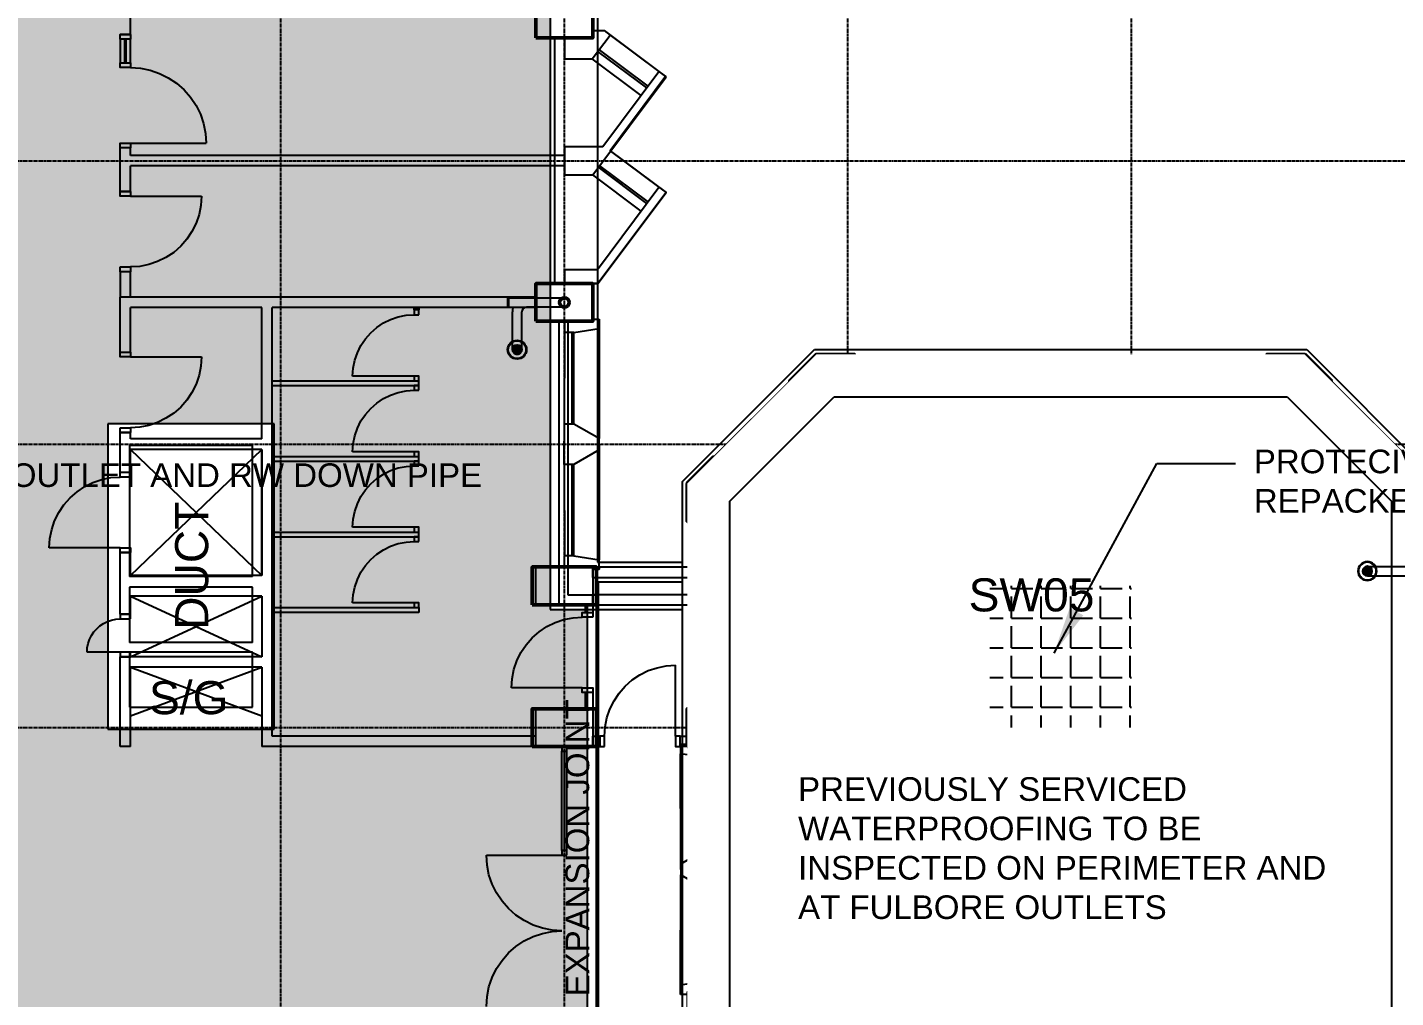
# Model space of a CAD drawing. Header units: millimetres. Extents: x -49883 to 118742, y -18440 to 67826.
# Drawn here: x -41214 to -26738, y 38418 to 48687 of the extents above; entities that cross this region are included whole.
import ezdxf

# ---------------------------------------------------------------- set-up
doc = ezdxf.new("R2010")
doc.units = ezdxf.units.MM
doc.set_wipeout_variables(frame=1)
doc.linetypes.add('PCENTRE', pattern=[50.8, 31.75, -6.35, 6.35, -6.35])
doc.linetypes.add('PCENTRE2', pattern=[28.575, 19.05, -3.175, 3.175, -3.175])
for name, color, linetype in [('Boundaries_and_building_grids', 140, 'PCENTRE2'), ('Fifth Floor - General', 1, 'Continuous'), ('Fifth Floor - Hatch', 1, 'Continuous'), ('Fifth Floor - Roofs', 2, 'Continuous'), ('Fifth Floor - Text and Leaders', 1, 'Continuous'), ('Fourth Floor - Curtain Walls', 1, 'Continuous'), ('Fourth Floor - Doors Windows and Openings', 1, 'Continuous'), ('Fourth Floor - Hatch', 1, 'Continuous'), ('Fourth Floor - Roofs', 2, 'Continuous'), ('Fourth Floor - Stairs', 8, 'Continuous'), ('Fourth Floor - Structural Members', 5, 'Continuous'), ('Fourth Floor - Text and Leaders', 1, 'Continuous'), ('Fourth Floor - Walls', 3, 'Continuous'), ('Third Floor - Curtain Walls', 1, 'Continuous'), ('Third Floor - Doors Windows and Openings', 1, 'Continuous'), ('Third Floor - Stairs', 8, 'Continuous'), ('Third Floor - Structural Members', 5, 'Continuous'), ('Third Floor - Walls', 3, 'Continuous')]:
    doc.layers.add(name, color=color, linetype=linetype)
doc.styles.add('Arial1', font='arial.ttf')
doc.dimstyles.new('ISO-25', dxfattribs={"dimtxt": 2.5, "dimasz": 2.5, "dimexe": 1.25, "dimexo": 0.625, "dimtad": 1, "dimtxsty": 'Standard', "dimcen": 2.5, "dimadec": 0, "dimazin": 0, "dimtfac": 1, "dimtmove": 0, "dimatfit": 3, "dimfxl": 1, "dimarcsym": 0})
pattern_1 = [(0, (0, 0), (0, 314.325), [228.6, -85.725]), (90, (0, 0), (-314.325, 2e-14), [228.6, -85.725])]

# ---------------------------------------------------------------- blocks, each defined once
blk = doc.blocks.new('OffSetFullbore')
at = {"layer": 'Fourth Floor - Roofs', "linetype": 'Continuous'}
h = blk.add_hatch(dxfattribs=at)
h.set_pattern_fill('lines', color=256, scale=6.25, style=0)
h.set_pattern_definition([(0, (-14818.7696, 134.024), (0, 6.25), [])])
h.paths.add_polyline_path([(-550, -500, -1), (-450, -500, -1)])
at = {"layer": 'Fourth Floor - Roofs', "linetype": 'Continuous', "lineweight": -3}
for p, q in [((-600, 50), (0, 50)), ((-600, 50), (-600, -50)), ((-590, 50), (-590, -50)), ((-600, -50), (-541, -50)), ((-550, -500), (-550, -100)), ((-450, -500), (-450, -100)), ((0, -50), (-400, -50))]:
    blk.add_line(p, q, dxfattribs=at)
at = {"layer": 'Fourth Floor - Roofs', "linetype": 'Continuous'}
for radius in [100, 93.8, 50, 50]:
    blk.add_circle((-500, -500), radius, dxfattribs=at)
at = {"layer": 'Fourth Floor - Roofs', "linetype": 'Continuous', "lineweight": -3}
for centre, radius, start, end in [((0, 0), 50, 270, 90), ((-400, -100), 150, 160.5288, 180), ((-400, -100), 50, 90, 180)]:
    blk.add_arc(centre, radius, start, end, dxfattribs=at)
blk = doc.blocks.new('100FullboreOnly')
at = {"layer": 'Fifth Floor - Roofs', "linetype": 'Continuous'}
h = blk.add_hatch(dxfattribs=at)
h.set_pattern_fill('lines', color=256, scale=6.25, style=0)
h.set_pattern_definition([(0, (-14929.808, 245.063), (0, 6.25), [])])
h.paths.add_polyline_path([(-550, -500, -1), (-450, -500, -1)])
at = {"layer": 'Fifth Floor - Roofs', "linetype": 'Continuous', "lineweight": -3}
for p, q in [((-535, -465), (-35, 35)), ((-465, -535), (35, -35))]:
    blk.add_line(p, q, dxfattribs=at)
blk.add_circle((0, 0), 50, dxfattribs=at)
at = {"layer": 'Fifth Floor - Roofs', "linetype": 'Continuous'}
for radius in [100, 93.8, 50, 50]:
    blk.add_circle((-500, -500), radius, dxfattribs=at)
at = {"layer": 'Fifth Floor - Roofs', "linetype": 'Continuous', "lineweight": -3}
blk.add_arc((0, 0), 50, 315, 135, dxfattribs=at)

msp = doc.modelspace()

# ---------------------------------------------------------------- hatches: boundary and pattern name
at = {"layer": 'Fourth Floor - Hatch', "linetype": 'Continuous'}
h = msp.add_hatch(dxfattribs=at)
h.set_pattern_fill('ANGLE', color=8, scale=45, style=0)
h.set_pattern_definition(pattern_1)
h.paths.add_polyline_path([(-47383, 65176), (-35683, 65176), (-35683, 42526), (-35293, 42526), (-35293, 36986), (-47383, 36986)])
h.paths.add_polyline_path([(-40363, 44491), (-38603, 44491), (-38603, 41261), (-40363, 41261)])

# ---------------------------------------------------------------- linework, layer by layer
at = {"layer": 'Boundaries_and_building_grids', "color": 140, "linetype": 'PCENTRE', "lineweight": -3}
for p, q in [((-38533, -6274), (-38533, 67826)), ((-35533, -6274), (-35533, 67826)), ((-32533, -6274), (-32533, 60064)), ((-29533, -6274), (-29533, 60069)), ((-49883, 47276), (47817, 47276)), ((-49883, 44276), (47817, 44276)), ((-49883, 41276), (47817, 41276))]:
    msp.add_line(p, q, dxfattribs=at)
at = {"layer": 'Fifth Floor - Roofs', "color": 3, "linetype": 'Continuous'}
for p, q in [((-34283, 43879, 17250), (-32886, 45276, 17250)), ((-32886, 45276, 17250), (-27679, 45276, 17250)), ((-27679, 45276, 17250), (-26283, 43879, 17250)), ((-34283, 34172, 17250), (-34283, 43879, 17250))]:
    msp.add_line(p, q, dxfattribs=at)
at = {"layer": 'Fourth Floor - Curtain Walls', "color": 3, "linetype": 'Continuous', "lineweight": -3}
for p, q in [((-34303, 41099, 13800), (-34303, 41000, 13800)), ((-34233, 41099, 13800), (-34303, 41099, 13800)), ((-34033, 40958, 13800), (-34303, 41000, 13800)), ((-33933, 41076, 13800), (-33933, 40958, 13800)), ((-34033, 40958, 13800), (-33933, 40958, 13800)), ((-34301, 39835, 13800), (-34033, 39989, 13800)), ((-34033, 39989, 13800), (-33932, 39989, 13800)), ((-33932, 39989, 13800), (-33932, 39743, 13800)), ((-34301, 39776, 13800), (-34301, 39835, 13800)), ((-34301, 39776, 13800), (-34301, 39717, 13800)), ((-34301, 39717, 13800), (-34033, 39562, 13800)), ((-33932, 39562, 13800), (-33932, 39809, 13800)), ((-34033, 39562, 13800), (-33932, 39562, 13800)), ((-34033, 38594, 13800), (-34303, 38552, 13800)), ((-34303, 38452, 13800), (-34303, 38552, 13800)), ((-34033, 38594, 13800), (-33933, 38594, 13800)), ((-33933, 38476, 13800), (-33933, 38594, 13800)), ((-34233, 38452, 13800), (-34303, 38452, 13800))]:
    msp.add_line(p, q, dxfattribs=at)
at = {"layer": 'Fourth Floor - Curtain Walls', "color": 3, "linetype": 'Continuous', "lineweight": -3, "elevation": 13800}
msp.add_lwpolyline([(-34233, 41099), (-34233, 41076), (-33833, 41076), (-33833, 38476), (-34233, 38476), (-34233, 38452)], dxfattribs=at)
at = {"layer": 'Fourth Floor - Doors Windows and Openings', "color": 1, "linetype": 'Continuous', "lineweight": -3}
for p, q in [((-34301, 39835, 13800), (-34303, 41000, 13800)), ((-34033, 39989, 13800), (-34033, 40958, 13800)), ((-33952, 40958, 13800), (-33952, 39989, 13800)), ((-33932, 39989, 13800), (-33933, 40958, 13800)), ((-34303, 38552, 13800), (-34301, 39717, 13800)), ((-34033, 38594, 13800), (-34033, 39562, 13800)), ((-33952, 39562, 13800), (-33952, 38594, 13800)), ((-33933, 38594, 13800), (-33932, 39562, 13800))]:
    msp.add_line(p, q, dxfattribs=at)
at = {"layer": 'Fourth Floor - Roofs', "color": 3, "linetype": 'Continuous'}
for p, q in [((-35183, 65676, 13800), (-35183, 43026, 13800)), ((-35183, 43026, 13800), (-34283, 43026, 13800))]:
    msp.add_line(p, q, dxfattribs=at)
at = {"layer": 'Fourth Floor - Roofs', "color": 3, "linetype": 'Continuous', "lineweight": -3}
for p, q in [((-35683, 65176, 13800), (-35683, 42526, 13800)), ((-35683, 42526, 13800), (-34283, 42526, 13800))]:
    msp.add_line(p, q, dxfattribs=at)
at = {"layer": 'Fourth Floor - Roofs', "color": 1, "linetype": 'Continuous', "lineweight": -3}
for p, q in [((-35593, 45576, 13800), (-35593, 42576, 13800)), ((-35493, 42676, 13800), (-35493, 45576, 13800)), ((-40363, 44491, 13800), (-40363, 41261, 13800)), ((-38603, 44491, 13800), (-40363, 44491, 13800)), ((-38603, 41261, 13800), (-38603, 44491, 13800)), ((-38833, 42876, 13800), (-40133, 42876, 13800)), ((-38833, 42761, 13800), (-40133, 42761, 13800)), ((-35173, 36736, 13800), (-35173, 42816, 13800)), ((-34283, 42816, 13800), (-35173, 42816, 13800)), ((-35593, 42576, 13800), (-35293, 42576, 13800)), ((-35193, 42676, 13800), (-35493, 42676, 13800)), ((-35293, 42576, 13800), (-35293, 36986, 13800)), ((-35193, 36886, 13800), (-35193, 42676, 13800)), ((-38833, 42176, 13800), (-40133, 42176, 13800)), ((-38833, 42076, 13800), (-40133, 42076, 13800)), ((-40363, 41261, 13800), (-38603, 41261, 13800))]:
    msp.add_line(p, q, dxfattribs=at)
at = {"layer": 'Fourth Floor - Roofs', "color": 1, "linetype": 'Continuous'}
for p, q in [((-40133, 44261, 13800), (-40133, 42876, 13800)), ((-38833, 44261, 13800), (-40133, 44261, 13800)), ((-38833, 42876, 13800), (-38833, 44261, 13800)), ((-40133, 42761, 13800), (-40133, 42176, 13800)), ((-38833, 42176, 13800), (-38833, 42761, 13800)), ((-40133, 42076, 13800), (-40133, 41491, 13800)), ((-38833, 41491, 13800), (-38833, 42076, 13800)), ((-40133, 41491, 13800), (-38833, 41491, 13800))]:
    msp.add_line(p, q, dxfattribs=at)
at = {"layer": 'Fourth Floor - Roofs', "color": 1, "linetype": 'Continuous', "lineweight": -3, "elevation": 13800}
msp.add_lwpolyline([(-35233, 51653), (-35113, 51653), (-34462, 51167), (-35049, 50381), (-34457, 49939), (-35177, 48976), (-35233, 48976), (-35233, 48653), (-35113, 48653), (-34462, 48167), (-35049, 47381), (-34457, 46939), (-35177, 45976), (-35233, 45976)], dxfattribs=at)
at = {"layer": 'Fourth Floor - Stairs', "color": 8, "linetype": 'Continuous'}
for p, q in [((-32033, 43251, 13800), (-32033, 44826, 13800)), ((-31733, 43251, 13800), (-31733, 44826, 13800)), ((-31433, 43251, 13800), (-31433, 44826, 13800)), ((-31133, 43251, 13800), (-31133, 44826, 13800)), ((-30833, 43251, 13800), (-30833, 44826, 13800)), ((-30533, 43251, 13800), (-30533, 44826, 13800)), ((-30233, 43251, 13800), (-30233, 44826, 13800)), ((-29933, 43251, 13800), (-29933, 44826, 13800)), ((-29633, 43251, 13800), (-29633, 44826, 13800)), ((-29333, 43251, 13800), (-29333, 44826, 13800)), ((-29033, 44826, 13800), (-29033, 43251, 13800)), ((-28733, 44826, 13800), (-28733, 43251, 13800)), ((-28433, 43251, 13800), (-28433, 44826, 13800))]:
    msp.add_line(p, q, dxfattribs=at)
at = {"layer": 'Fourth Floor - Stairs', "color": 8, "linetype": 'Continuous', "elevation": 13800}
msp.add_lwpolyline([(-32033, 41476), (-32033, 43251), (-28433, 43251)], dxfattribs=at)
at = {"layer": 'Fourth Floor - Structural Members', "color": 5, "linetype": 'Continuous'}
for p, q in [((-28100, 44826, 13800), (-32466, 44826, 13800)), ((-32866, 44660, 13800), (-33667, 43859, 13800)), ((-26898, 43859, 13800), (-27700, 44660, 13800)), ((-33833, 43459, 13800), (-33833, 41476, 13800))]:
    msp.add_line(p, q, dxfattribs=at)
at = {"layer": 'Fourth Floor - Structural Members', "color": 8, "linetype": 'Continuous', "lineweight": 50, "elevation": 13800}
for points in [[(-35833, 48576), (-35833, 48976), (-35233, 48976), (-35233, 48576), (-35833, 48576)], [(-35833, 45576), (-35833, 45976), (-35233, 45976), (-35233, 45576), (-35833, 45576)], [(-35873, 42576), (-35873, 42976), (-35193, 42976), (-35193, 42576), (-35873, 42576)], [(-35873, 41076), (-35873, 41476), (-35193, 41476), (-35193, 41076), (-35873, 41076)]]:
    msp.add_lwpolyline(points, dxfattribs=at)
at = {"layer": 'Fourth Floor - Structural Members', "color": 5, "linetype": 'Continuous', "lineweight": 50, "elevation": 13800}
for points in [[(-32466, 44826), (-32866, 44660), (-33148, 44943), (-32866, 45226), (-32466, 45226)], [(-27700, 44660), (-28100, 44826), (-28100, 45226), (-27700, 45226), (-27417, 44943)], [(-33667, 43859), (-33833, 43459), (-34233, 43459), (-34233, 43859), (-33950, 44141)], [(-26898, 43859), (-26616, 44141), (-26333, 43859), (-26333, 43459), (-26733, 43459)], [(-34233, 41076), (-33833, 41076), (-33833, 41476), (-34233, 41476)]]:
    msp.add_lwpolyline(points, close=True, dxfattribs=at)
at = {"layer": 'Fourth Floor - Structural Members', "color": 5, "linetype": 'Continuous', "elevation": 13800}
for points in [[(-32466, 45126), (-28100, 45126), (-28100, 44976), (-32466, 44976)], [(-33879, 44071), (-33078, 44872), (-32972, 44766), (-33773, 43965)], [(-27488, 44872), (-26686, 44071), (-26792, 43965), (-27594, 44766)], [(-34133, 43459), (-33983, 43459), (-33983, 41476), (-34133, 41476)], [(-33983, 36976), (-33983, 38476), (-34233, 38476), (-34233, 38076), (-34133, 38076), (-34133, 36976)]]:
    msp.add_lwpolyline(points, close=True, dxfattribs=at)
at = {"layer": 'Fourth Floor - Structural Members', "color": 8, "linetype": 'Continuous', "lineweight": 50}
msp.add_circle((-35533, 45776, 13800), 50, dxfattribs=at)
at = {"layer": 'Fourth Floor - Walls', "color": 3, "linetype": 'Continuous'}
for p, q in [((-32233, 41476, 13800), (-28333, 41476, 13800)), ((-32233, 41476, 13800), (-32233, 41076, 13800)), ((-28333, 41476, 13800), (-28333, 41076, 13800)), ((-32123, 41366, 13800), (-28443, 41366, 13800)), ((-32123, 41366, 13800), (-32123, 41186, 13800)), ((-28443, 41366, 13800), (-28443, 41186, 13800)), ((-32123, 41186, 13800), (-28443, 41186, 13800)), ((-32233, 41076, 13800), (-28333, 41076, 13800))]:
    msp.add_line(p, q, dxfattribs=at)
at = {"layer": 'Third Floor - Curtain Walls', "color": 3, "linetype": 'Continuous'}
for p, q in [((-35233, 48653, 10350), (-35113, 48653, 10350)), ((-35113, 48653, 10350), (-35049, 48605, 10350)), ((-35533, 48576, 10350), (-35533, 48353, 10350)), ((-35237, 48353, 10350), (-35049, 48605, 10350)), ((-35533, 48353, 10350), (-35237, 48353, 10350)), ((-35126, 47426, 10350), (-34533, 48219, 10350)), ((-34533, 48219, 10350), (-34457, 48163, 10350)), ((-35233, 47126, 10350), (-34457, 48163, 10350)), ((-35533, 47426, 10350), (-35126, 47426, 10350)), ((-35533, 47426, 10350), (-35533, 47126, 10350)), ((-35533, 47126, 10350), (-35233, 47126, 10350)), ((-35183, 46126, 10350), (-34533, 46995, 10350)), ((-35177, 45976, 10350), (-34457, 46939, 10350)), ((-34533, 46995, 10350), (-34457, 46939, 10350)), ((-35533, 46126, 10350), (-35183, 46126, 10350)), ((-35533, 46126, 10350), (-35533, 45976, 10350)), ((-35633, 45976, 10350), (-35177, 45976, 10350)), ((-35533, 45576, 10350), (-35533, 45458, 10350)), ((-35433, 45458, 10350), (-35533, 45458, 10350)), ((-35433, 45458, 10350), (-35163, 45500, 10350)), ((-35233, 45599, 10350), (-35163, 45599, 10350)), ((-35163, 45599, 10350), (-35163, 45500, 10350)), ((-35534, 44489, 10350), (-35534, 44243, 10350)), ((-35433, 44489, 10350), (-35534, 44489, 10350)), ((-35165, 44335, 10350), (-35433, 44489, 10350)), ((-35534, 44062, 10350), (-35534, 44309, 10350)), ((-35165, 44276, 10350), (-35165, 44335, 10350)), ((-35165, 44217, 10350), (-35433, 44062, 10350)), ((-35165, 44276, 10350), (-35165, 44217, 10350)), ((-35433, 44062, 10350), (-35534, 44062, 10350)), ((-35433, 43094, 10350), (-35533, 43094, 10350)), ((-35533, 42976, 10350), (-35533, 43094, 10350)), ((-35433, 43094, 10350), (-35163, 43052, 10350)), ((-35163, 42952, 10350), (-35163, 43052, 10350)), ((-35233, 42952, 10350), (-35163, 42952, 10350)), ((-34295, 41076, 10350), (-34283, 41076, 10350))]:
    msp.add_line(p, q, dxfattribs=at)
at = {"layer": 'Third Floor - Curtain Walls', "color": 3, "linetype": 'Continuous', "elevation": 10350}
for points in [[(-35633, 45976), (-35633, 48576), (-35233, 48576), (-35233, 48653)], [(-35533, 45576), (-35233, 45576), (-35233, 45599)], [(-35233, 42952), (-35233, 42976), (-35533, 42976)]]:
    msp.add_lwpolyline(points, dxfattribs=at)
at = {"layer": 'Third Floor - Doors Windows and Openings', "linetype": 'Continuous'}
for p, q in [((-40233, 48561, 10350), (-40233, 48311, 10350)), ((-40183, 48311, 10350), (-40183, 48561, 10350)), ((-40173, 48561, 10350), (-40173, 48311, 10350)), ((-40123, 48311, 10350), (-40123, 48561, 10350)), ((-40123, 47461, 10350), (-39323, 47461, 10350)), ((-40123, 46901, 10350), (-39373, 46901, 10350)), ((-40123, 45199, 10350), (-39373, 45199, 10350)), ((-37123, 44996, 10350), (-37773, 44996, 10350)), ((-37123, 44196, 10350), (-37773, 44196, 10350)), ((-37123, 43396, 10350), (-37773, 43396, 10350)), ((-40233, 43178, 10350), (-40983, 43178, 10350)), ((-37123, 42596, 10350), (-37773, 42596, 10350)), ((-40233, 42076, 10350), (-40583, 42076, 10350)), ((-34358, 41186, 10350), (-34358, 41936, 10350)), ((-35343, 41696, 10350), (-36093, 41696, 10350)), ((-35558, 39976, 10350), (-35558, 41026, 10350)), ((-35533, 39976, 10350), (-35533, 41026, 10350)), ((-35508, 39976, 10350), (-35508, 41026, 10350)), ((-36358, 39926, 10350), (-35558, 39926, 10350))]:
    msp.add_line(p, q, dxfattribs=at)
at = {"layer": 'Third Floor - Doors Windows and Openings', "color": 1, "linetype": 'Continuous'}
for p, q in [((-35049, 48605, 10350), (-34533, 48219, 10350)), ((-34721, 47967, 10350), (-35237, 48353, 10350)), ((-34661, 48047, 10350), (-35177, 48433, 10350)), ((-35165, 48449, 10350), (-34649, 48064, 10350)), ((-35044, 47378, 10350), (-34533, 46995, 10350)), ((-34661, 46823, 10350), (-35173, 47206, 10350)), ((-35161, 47222, 10350), (-34649, 46839, 10350)), ((-34721, 46743, 10350), (-35233, 47126, 10350)), ((-35533, 45458, 10350), (-35534, 44489, 10350)), ((-35453, 45458, 10350), (-35453, 44489, 10350)), ((-35433, 44489, 10350), (-35433, 45458, 10350)), ((-35163, 45500, 10350), (-35165, 44335, 10350)), ((-33021, 44816, 10350), (-33823, 44014, 10350)), ((-33809, 44000, 10350), (-33007, 44801, 10350)), ((-32993, 44787, 10350), (-33794, 43986, 10350)), ((-27573, 44787, 10350), (-26771, 43986, 10350)), ((-26757, 44000, 10350), (-27559, 44801, 10350)), ((-27544, 44816, 10350), (-26743, 44014, 10350)), ((-35165, 44217, 10350), (-35163, 43052, 10350)), ((-35534, 44062, 10350), (-35533, 43094, 10350)), ((-35453, 44062, 10350), (-35453, 43094, 10350)), ((-35433, 43094, 10350), (-35433, 44062, 10350))]:
    msp.add_line(p, q, dxfattribs=at)
at = {"layer": 'Third Floor - Doors Windows and Openings'}
for p, q in [((-40123, 48261, 10350), (-40018, 48254, 10350)), ((-40018, 48254, 10350), (-39916, 48233, 10350)), ((-39916, 48233, 10350), (-39817, 48200, 10350)), ((-39817, 48200, 10350), (-39723, 48154, 10350)), ((-39723, 48154, 10350), (-39636, 48095, 10350)), ((-39636, 48095, 10350), (-39557, 48026, 10350)), ((-39557, 48026, 10350), (-39488, 47948, 10350)), ((-39488, 47948, 10350), (-39430, 47861, 10350)), ((-39430, 47861, 10350), (-39384, 47767, 10350)), ((-39384, 47767, 10350), (-39350, 47668, 10350)), ((-39350, 47668, 10350), (-39330, 47565, 10350)), ((-39330, 47565, 10350), (-39323, 47461, 10350)), ((-39379, 46803, 10350), (-39398, 46707, 10350)), ((-39373, 46901, 10350), (-39379, 46803, 10350)), ((-39398, 46707, 10350), (-39430, 46614, 10350)), ((-39473, 46526, 10350), (-39528, 46444, 10350)), ((-39430, 46614, 10350), (-39473, 46526, 10350)), ((-39592, 46370, 10350), (-39666, 46306, 10350)), ((-39528, 46444, 10350), (-39592, 46370, 10350)), ((-39836, 46208, 10350), (-39929, 46176, 10350)), ((-39748, 46251, 10350), (-39836, 46208, 10350)), ((-39666, 46306, 10350), (-39748, 46251, 10350)), ((-40025, 46157, 10350), (-40123, 46151, 10350)), ((-39929, 46176, 10350), (-40025, 46157, 10350)), ((-37372, 45596, 10350), (-37291, 45624, 10350)), ((-37291, 45624, 10350), (-37208, 45640, 10350)), ((-37208, 45640, 10350), (-37123, 45646, 10350)), ((-37582, 45455, 10350), (-37518, 45511, 10350)), ((-37518, 45511, 10350), (-37448, 45559, 10350)), ((-37448, 45559, 10350), (-37372, 45596, 10350)), ((-37723, 45244, 10350), (-37686, 45321, 10350)), ((-37686, 45321, 10350), (-37638, 45391, 10350)), ((-37638, 45391, 10350), (-37582, 45455, 10350)), ((-39373, 45199, 10350), (-39379, 45101, 10350)), ((-37751, 45164, 10350), (-37723, 45244, 10350)), ((-39379, 45101, 10350), (-39398, 45005, 10350)), ((-37773, 44996, 10350), (-37767, 45081, 10350)), ((-37767, 45081, 10350), (-37751, 45164, 10350)), ((-39430, 44912, 10350), (-39473, 44824, 10350)), ((-39398, 45005, 10350), (-39430, 44912, 10350)), ((-39528, 44743, 10350), (-39592, 44669, 10350)), ((-39473, 44824, 10350), (-39528, 44743, 10350)), ((-37518, 44711, 10350), (-37448, 44759, 10350)), ((-37448, 44759, 10350), (-37372, 44796, 10350)), ((-37372, 44796, 10350), (-37291, 44824, 10350)), ((-37291, 44824, 10350), (-37208, 44840, 10350)), ((-37208, 44840, 10350), (-37123, 44846, 10350)), ((-39666, 44604, 10350), (-39748, 44550, 10350)), ((-39592, 44669, 10350), (-39666, 44604, 10350)), ((-37686, 44521, 10350), (-37638, 44591, 10350)), ((-37638, 44591, 10350), (-37582, 44655, 10350)), ((-37582, 44655, 10350), (-37518, 44711, 10350)), ((-40025, 44456, 10350), (-40123, 44449, 10350)), ((-39929, 44475, 10350), (-40025, 44456, 10350)), ((-39836, 44506, 10350), (-39929, 44475, 10350)), ((-39748, 44550, 10350), (-39836, 44506, 10350)), ((-37751, 44364, 10350), (-37723, 44444, 10350)), ((-37723, 44444, 10350), (-37686, 44521, 10350)), ((-37767, 44281, 10350), (-37751, 44364, 10350)), ((-37773, 44196, 10350), (-37767, 44281, 10350)), ((-37372, 43996, 10350), (-37291, 44024, 10350)), ((-37291, 44024, 10350), (-37208, 44040, 10350)), ((-37208, 44040, 10350), (-37123, 44046, 10350)), ((-40608, 43828, 10350), (-40520, 43871, 10350)), ((-40520, 43871, 10350), (-40427, 43903, 10350)), ((-40427, 43903, 10350), (-40331, 43922, 10350)), ((-40331, 43922, 10350), (-40233, 43928, 10350)), ((-37582, 43855, 10350), (-37518, 43911, 10350)), ((-37518, 43911, 10350), (-37448, 43959, 10350)), ((-37448, 43959, 10350), (-37372, 43996, 10350)), ((-40763, 43709, 10350), (-40689, 43773, 10350)), ((-40689, 43773, 10350), (-40608, 43828, 10350)), ((-37723, 43644, 10350), (-37686, 43721, 10350)), ((-37686, 43721, 10350), (-37638, 43791, 10350)), ((-37638, 43791, 10350), (-37582, 43855, 10350)), ((-40882, 43553, 10350), (-40828, 43635, 10350)), ((-40828, 43635, 10350), (-40763, 43709, 10350)), ((-37751, 43564, 10350), (-37723, 43644, 10350)), ((-40957, 43372, 10350), (-40926, 43465, 10350)), ((-40926, 43465, 10350), (-40882, 43553, 10350)), ((-37773, 43396, 10350), (-37767, 43481, 10350)), ((-37767, 43481, 10350), (-37751, 43564, 10350)), ((-40976, 43276, 10350), (-40957, 43372, 10350)), ((-40983, 43178, 10350), (-40976, 43276, 10350)), ((-37518, 43111, 10350), (-37448, 43159, 10350)), ((-37448, 43159, 10350), (-37372, 43196, 10350)), ((-37372, 43196, 10350), (-37291, 43224, 10350)), ((-37291, 43224, 10350), (-37208, 43240, 10350)), ((-37208, 43240, 10350), (-37123, 43246, 10350)), ((-37638, 42991, 10350), (-37582, 43055, 10350)), ((-37582, 43055, 10350), (-37518, 43111, 10350)), ((-37723, 42844, 10350), (-37686, 42921, 10350)), ((-37686, 42921, 10350), (-37638, 42991, 10350)), ((-37767, 42681, 10350), (-37751, 42764, 10350)), ((-37751, 42764, 10350), (-37723, 42844, 10350)), ((-37773, 42596, 10350), (-37767, 42681, 10350)), ((-40323, 42414, 10350), (-40278, 42423, 10350)), ((-40278, 42423, 10350), (-40233, 42426, 10350)), ((-35630, 42389, 10350), (-35537, 42420, 10350)), ((-35537, 42420, 10350), (-35441, 42439, 10350)), ((-35441, 42439, 10350), (-35343, 42446, 10350)), ((-40536, 42251, 10350), (-40510, 42289, 10350)), ((-40510, 42289, 10350), (-40480, 42323, 10350)), ((-40480, 42323, 10350), (-40446, 42353, 10350)), ((-40446, 42353, 10350), (-40408, 42379, 10350)), ((-40408, 42379, 10350), (-40367, 42399, 10350)), ((-40367, 42399, 10350), (-40323, 42414, 10350)), ((-35873, 42226, 10350), (-35799, 42291, 10350)), ((-35799, 42291, 10350), (-35718, 42345, 10350)), ((-35718, 42345, 10350), (-35630, 42389, 10350)), ((-40580, 42121, 10350), (-40571, 42166, 10350)), ((-40571, 42166, 10350), (-40556, 42210, 10350)), ((-40556, 42210, 10350), (-40536, 42251, 10350)), ((-35992, 42071, 10350), (-35938, 42152, 10350)), ((-35938, 42152, 10350), (-35873, 42226, 10350)), ((-40583, 42076, 10350), (-40580, 42121, 10350)), ((-36067, 41890, 10350), (-36036, 41983, 10350)), ((-36036, 41983, 10350), (-35992, 42071, 10350)), ((-36086, 41794, 10350), (-36067, 41890, 10350)), ((-34733, 41835, 10350), (-34645, 41879, 10350)), ((-34645, 41879, 10350), (-34552, 41910, 10350)), ((-34552, 41910, 10350), (-34456, 41929, 10350)), ((-34456, 41929, 10350), (-34358, 41936, 10350)), ((-36093, 41696, 10350), (-36086, 41794, 10350)), ((-34953, 41642, 10350), (-34888, 41716, 10350)), ((-34888, 41716, 10350), (-34814, 41781, 10350)), ((-34814, 41781, 10350), (-34733, 41835, 10350)), ((-35051, 41473, 10350), (-35007, 41561, 10350)), ((-35007, 41561, 10350), (-34953, 41642, 10350)), ((-35082, 41380, 10350), (-35051, 41473, 10350)), ((-35108, 41186, 10350), (-35101, 41284, 10350)), ((-35101, 41284, 10350), (-35082, 41380, 10350)), ((-36351, 39821, 10350), (-36358, 39926, 10350)), ((-36331, 39719, 10350), (-36351, 39821, 10350)), ((-36297, 39620, 10350), (-36331, 39719, 10350)), ((-36251, 39526, 10350), (-36297, 39620, 10350)), ((-36192, 39439, 10350), (-36251, 39526, 10350)), ((-36123, 39360, 10350), (-36192, 39439, 10350)), ((-36045, 39291, 10350), (-36123, 39360, 10350)), ((-35958, 39233, 10350), (-36045, 39291, 10350)), ((-35864, 39187, 10350), (-35958, 39233, 10350)), ((-35765, 39153, 10350), (-35864, 39187, 10350)), ((-35864, 39065, 10350), (-35765, 39098, 10350)), ((-35662, 39133, 10350), (-35765, 39153, 10350)), ((-35765, 39098, 10350), (-35662, 39119, 10350)), ((-35558, 39126, 10350), (-35662, 39133, 10350)), ((-35662, 39119, 10350), (-35558, 39126, 10350)), ((-36123, 38891, 10350), (-36045, 38960, 10350)), ((-36045, 38960, 10350), (-35958, 39019, 10350)), ((-35958, 39019, 10350), (-35864, 39065, 10350)), ((-36251, 38726, 10350), (-36192, 38813, 10350)), ((-36192, 38813, 10350), (-36123, 38891, 10350)), ((-36297, 38632, 10350), (-36251, 38726, 10350)), ((-36351, 38430, 10350), (-36331, 38533, 10350)), ((-36331, 38533, 10350), (-36297, 38632, 10350)), ((-36358, 38326, 10350), (-36351, 38430, 10350))]:
    msp.add_line(p, q, dxfattribs=at)
at = {"layer": 'Third Floor - Doors Windows and Openings', "linetype": 'Continuous', "elevation": 10350}
for points in [[(-40123, 48561), (-40233, 48561), (-40233, 48611), (-40123, 48611), (-40123, 48561)], [(-40123, 48261), (-40233, 48261), (-40233, 48311), (-40123, 48311), (-40123, 48261)], [(-40123, 47411), (-40233, 47411), (-40233, 47461), (-40123, 47461), (-40123, 47411)], [(-40233, 46951), (-40123, 46951), (-40123, 46901), (-40233, 46901), (-40233, 46951)], [(-40233, 46151), (-40123, 46151), (-40123, 46101), (-40233, 46101), (-40233, 46151)], [(-37073, 45696), (-37123, 45696), (-37123, 45721), (-37073, 45721), (-37073, 45696)], [(-37073, 45646), (-37073, 45696), (-37123, 45696), (-37123, 45646), (-37073, 45646)], [(-40233, 45249), (-40123, 45249), (-40123, 45199), (-40233, 45199), (-40233, 45249)], [(-37073, 44946), (-37073, 44996), (-37123, 44996), (-37123, 44946), (-37073, 44946)], [(-37073, 44846), (-37073, 44896), (-37123, 44896), (-37123, 44846), (-37073, 44846)], [(-40233, 44449), (-40123, 44449), (-40123, 44399), (-40233, 44399), (-40233, 44449)], [(-37073, 44146), (-37073, 44196), (-37123, 44196), (-37123, 44146), (-37073, 44146)], [(-37073, 44046), (-37073, 44096), (-37123, 44096), (-37123, 44046), (-37073, 44046)], [(-40123, 43928), (-40233, 43928), (-40233, 43978), (-40123, 43978), (-40123, 43928)], [(-37073, 43346), (-37073, 43396), (-37123, 43396), (-37123, 43346), (-37073, 43346)], [(-37073, 43246), (-37073, 43296), (-37123, 43296), (-37123, 43246), (-37073, 43246)], [(-40123, 43128), (-40233, 43128), (-40233, 43178), (-40123, 43178), (-40123, 43128)], [(-37073, 42546), (-37073, 42596), (-37123, 42596), (-37123, 42546), (-37073, 42546)], [(-40123, 42426), (-40123, 42476), (-40233, 42476), (-40233, 42426), (-40123, 42426)], [(-35233, 42446), (-35343, 42446), (-35343, 42496), (-35233, 42496), (-35233, 42446)], [(-40123, 42026), (-40123, 42076), (-40233, 42076), (-40233, 42026), (-40123, 42026)], [(-35233, 41646), (-35343, 41646), (-35343, 41696), (-35233, 41696), (-35233, 41646)], [(-35108, 41076), (-35108, 41186), (-35158, 41186), (-35158, 41076), (-35108, 41076)], [(-34308, 41076), (-34308, 41186), (-34358, 41186), (-34358, 41076), (-34308, 41076)], [(-35508, 41026), (-35508, 41076), (-35558, 41076), (-35558, 41026), (-35508, 41026)], [(-35508, 39926), (-35508, 39976), (-35558, 39976), (-35558, 39926), (-35508, 39926)]]:
    msp.add_lwpolyline(points, dxfattribs=at)
at = {"layer": 'Third Floor - Doors Windows and Openings', "color": 1, "linetype": 'Continuous', "elevation": 10350}
for points in [[(-33148, 44943), (-33950, 44141), (-33667, 43859), (-32866, 44660), (-33148, 44943)], [(-26898, 43859), (-27700, 44660), (-27417, 44943)], [(-27417, 44943), (-26616, 44141), (-26898, 43859)]]:
    msp.add_lwpolyline(points, dxfattribs=at)
at = {"layer": 'Third Floor - Stairs', "color": 8, "linetype": 'Continuous'}
for p, q in [((-31433, 43251, 10350), (-31433, 44826, 10350)), ((-31433, 44826, 10350), (-28433, 44826, 10350)), ((-31133, 43251, 10350), (-31133, 44826, 10350)), ((-30833, 43251, 10350), (-30833, 44826, 10350)), ((-30533, 43251, 10350), (-30533, 44826, 10350)), ((-30233, 43251, 10350), (-30233, 44826, 10350)), ((-29933, 43251, 10350), (-29933, 44826, 10350)), ((-29633, 43251, 10350), (-29633, 44826, 10350)), ((-29333, 43251, 10350), (-29333, 44826, 10350)), ((-29033, 44826, 10350), (-29033, 43251, 10350)), ((-28733, 44826, 10350), (-28733, 43251, 10350)), ((-28433, 43251, 10350), (-28433, 44826, 10350)), ((-31733, 41476, 10350), (-31733, 43051, 10350)), ((-31433, 41476, 10350), (-31433, 43051, 10350)), ((-31133, 41476, 10350), (-31133, 43051, 10350)), ((-30833, 41476, 10350), (-30833, 43051, 10350)), ((-30533, 41476, 10350), (-30533, 43051, 10350)), ((-30233, 41476, 10350), (-30233, 43051, 10350)), ((-29933, 41476, 10350), (-29933, 43051, 10350)), ((-29633, 41476, 10350), (-29633, 43051, 10350)), ((-29333, 41476, 10350), (-29333, 43051, 10350))]:
    msp.add_line(p, q, dxfattribs=at)
at = {"layer": 'Third Floor - Stairs', "color": 8, "linetype": 'Continuous', "elevation": 10350}
for points in [[(-32033, 43051), (-32033, 43251), (-28433, 43251)], [(-29033, 43051), (-28433, 43051), (-28433, 43251)], [(-29033, 41476), (-32033, 41476), (-32033, 43051), (-29033, 43051), (-29033, 41476)]]:
    msp.add_lwpolyline(points, dxfattribs=at)
at = {"layer": 'Third Floor - Structural Members', "color": 8, "linetype": 'Continuous', "lineweight": -3}
for p, q in [((-40123, 44221, 10350), (-38733, 42886, 10350)), ((-40123, 42886, 10350), (-38733, 44221, 10350)), ((-38733, 44221, 10350), (-38733, 42886, 10350)), ((-40123, 42666, 10350), (-38733, 42026, 10350)), ((-40123, 42026, 10350), (-38733, 42666, 10350)), ((-38733, 42666, 10350), (-38733, 42026, 10350)), ((-40123, 41916, 10350), (-38733, 41401, 10350)), ((-40123, 41401, 10350), (-38733, 41916, 10350))]:
    msp.add_line(p, q, dxfattribs=at)
at = {"layer": 'Third Floor - Structural Members', "color": 5, "linetype": 'Continuous', "elevation": 10350}
for points in [[(-35833, 48576), (-35833, 48976), (-35233, 48976), (-35233, 48576), (-35833, 48576)], [(-35833, 45576), (-35833, 45976), (-35233, 45976), (-35233, 45576), (-35833, 45576)], [(-35833, 42576), (-35833, 42976), (-35233, 42976), (-35233, 42576), (-35833, 42576)], [(-35163, 42976), (-35163, 42952), (-35233, 42952), (-35233, 42866)], [(-35833, 41076), (-35833, 41476), (-35233, 41476), (-35233, 41076), (-35833, 41076)]]:
    msp.add_lwpolyline(points, dxfattribs=at)
for points in [[(-32466, 44826), (-32866, 44660), (-33148, 44943), (-32866, 45226), (-32466, 45226)], [(-27700, 44660), (-28100, 44826), (-28100, 45226), (-27700, 45226), (-27417, 44943)], [(-33667, 43859), (-33833, 43459), (-34233, 43459), (-34233, 43859), (-33950, 44141)], [(-26898, 43859), (-26616, 44141), (-26333, 43859), (-26333, 43459), (-26733, 43459)], [(-34233, 41076), (-33833, 41076), (-33833, 41476), (-34233, 41476)]]:
    msp.add_lwpolyline(points, close=True, dxfattribs=at)
at = {"layer": 'Third Floor - Structural Members', "color": 5, "linetype": 'Continuous', "lineweight": -3}
msp.add_circle((-35533, 45776, 10350), 50, dxfattribs=at)
at = {"layer": 'Third Floor - Walls', "color": 2, "linetype": 'Continuous'}
for p, q in [((-40123, 48611, 10350), (-40123, 51606, 10350)), ((-40123, 48611, 10350), (-40233, 48611, 10350)), ((-40123, 47411, 10350), (-40233, 47411, 10350)), ((-40233, 46951, 10350), (-40233, 47411, 10350)), ((-40123, 47331, 10350), (-40123, 47411, 10350)), ((-35533, 47331, 10350), (-40123, 47331, 10350)), ((-35533, 47221, 10350), (-40123, 47221, 10350)), ((-40123, 46951, 10350), (-40123, 47221, 10350)), ((-35533, 47331, 10350), (-35533, 47221, 10350)), ((-40123, 46951, 10350), (-40233, 46951, 10350)), ((-40123, 46101, 10350), (-40233, 46101, 10350)), ((-40233, 46101, 10350), (-40233, 45831, 10350)), ((-40123, 45831, 10350), (-40123, 46101, 10350)), ((-37073, 45721, 10350), (-37123, 45721, 10350)), ((-38623, 44896, 10350), (-38623, 44946, 10350)), ((-38623, 44946, 10350), (-37073, 44946, 10350)), ((-38623, 44896, 10350), (-37073, 44896, 10350)), ((-37073, 44896, 10350), (-37073, 44946, 10350)), ((-38623, 44146, 10350), (-37073, 44146, 10350)), ((-38623, 44096, 10350), (-38623, 44146, 10350)), ((-38623, 44096, 10350), (-37073, 44096, 10350)), ((-37073, 44096, 10350), (-37073, 44146, 10350)), ((-38623, 43296, 10350), (-38623, 43346, 10350)), ((-38623, 43346, 10350), (-37073, 43346, 10350)), ((-38623, 43296, 10350), (-37073, 43296, 10350)), ((-37073, 43296, 10350), (-37073, 43346, 10350)), ((-35311, 42576, 10350), (-35311, 42496, 10350)), ((-35233, 42576, 10350), (-35233, 42496, 10350)), ((-38623, 42496, 10350), (-38623, 42546, 10350)), ((-38623, 42546, 10350), (-37073, 42546, 10350)), ((-37073, 42496, 10350), (-38623, 42496, 10350)), ((-37073, 42546, 10350), (-37073, 42496, 10350)), ((-35311, 41646, 10350), (-35311, 41476, 10350)), ((-35233, 41646, 10350), (-35233, 41476, 10350))]:
    msp.add_line(p, q, dxfattribs=at)
at = {"layer": 'Third Floor - Walls', "color": 3, "linetype": 'Continuous'}
for p, q in [((-35833, 45831, 10350), (-40233, 45831, 10350)), ((-40233, 45249, 10350), (-40233, 45831, 10350)), ((-35833, 45721, 10350), (-35833, 45831, 10350)), ((-40123, 45249, 10350), (-40123, 45721, 10350)), ((-38733, 45721, 10350), (-40123, 45721, 10350)), ((-38733, 44331, 10350), (-38733, 45721, 10350)), ((-38623, 41186, 10350), (-38623, 45721, 10350)), ((-35833, 45721, 10350), (-38623, 45721, 10350)), ((-40233, 45249, 10350), (-40123, 45249, 10350)), ((-32466, 45126, 10350), (-28100, 45126, 10350)), ((-32466, 44986, 10350), (-32466, 45126, 10350)), ((-28100, 44986, 10350), (-28100, 45126, 10350)), ((-32466, 44986, 10350), (-28100, 44986, 10350)), ((-28100, 44936, 10350), (-32466, 44936, 10350)), ((-32466, 44826, 10350), (-32466, 44936, 10350)), ((-28100, 44826, 10350), (-28100, 44936, 10350)), ((-28100, 44826, 10350), (-32466, 44826, 10350)), ((-40233, 43978, 10350), (-40233, 44399, 10350)), ((-40233, 44399, 10350), (-40123, 44399, 10350)), ((-40123, 44331, 10350), (-40123, 44399, 10350)), ((-38733, 44331, 10350), (-40123, 44331, 10350)), ((-38733, 44221, 10350), (-40123, 44221, 10350)), ((-40123, 43978, 10350), (-40123, 44221, 10350)), ((-38733, 42886, 10350), (-38733, 44221, 10350)), ((-40233, 43978, 10350), (-40123, 43978, 10350)), ((-34133, 43459, 10350), (-33993, 43459, 10350)), ((-34133, 41476, 10350), (-34133, 43459, 10350)), ((-33993, 41476, 10350), (-33993, 43459, 10350)), ((-33943, 41476, 10350), (-33943, 43459, 10350)), ((-33833, 43459, 10350), (-33943, 43459, 10350)), ((-33833, 41476, 10350), (-33833, 43459, 10350)), ((-40233, 43128, 10350), (-40123, 43128, 10350)), ((-40233, 42476, 10350), (-40233, 43128, 10350)), ((-40123, 42886, 10350), (-40123, 43128, 10350)), ((-38733, 42886, 10350), (-40123, 42886, 10350)), ((-35233, 42976, 10350), (-34133, 42976, 10350)), ((-35233, 42866, 10350), (-35233, 42976, 10350)), ((-35233, 42866, 10350), (-34133, 42866, 10350)), ((-34133, 42866, 10350), (-34133, 42976, 10350)), ((-40123, 42476, 10350), (-40123, 42666, 10350)), ((-38733, 42666, 10350), (-40123, 42666, 10350)), ((-38733, 42666, 10350), (-38733, 42026, 10350)), ((-35233, 42686, 10350), (-34133, 42686, 10350)), ((-35233, 42576, 10350), (-35233, 42686, 10350)), ((-35233, 42576, 10350), (-34133, 42576, 10350)), ((-34133, 42576, 10350), (-34133, 42686, 10350)), ((-40233, 42476, 10350), (-40123, 42476, 10350)), ((-40233, 41076, 10350), (-40233, 42026, 10350)), ((-38733, 42026, 10350), (-40233, 42026, 10350)), ((-38733, 41916, 10350), (-40123, 41916, 10350)), ((-40123, 41076, 10350), (-40123, 41916, 10350)), ((-38733, 41916, 10350), (-38733, 41076, 10350)), ((-34133, 41476, 10350), (-33993, 41476, 10350)), ((-33833, 41476, 10350), (-33943, 41476, 10350)), ((-32233, 41476, 10350), (-28333, 41476, 10350)), ((-32233, 41476, 10350), (-32233, 41076, 10350)), ((-28333, 41476, 10350), (-28333, 41076, 10350)), ((-32123, 41366, 10350), (-32123, 41186, 10350)), ((-32123, 41366, 10350), (-28443, 41366, 10350)), ((-28443, 41366, 10350), (-28443, 41186, 10350)), ((-35833, 41186, 10350), (-38623, 41186, 10350)), ((-35833, 41076, 10350), (-35833, 41186, 10350)), ((-35233, 41186, 10350), (-35158, 41186, 10350)), ((-35233, 41076, 10350), (-35233, 41186, 10350)), ((-35158, 41186, 10350), (-35158, 41076, 10350)), ((-34308, 41186, 10350), (-34233, 41186, 10350)), ((-34308, 41076, 10350), (-34308, 41186, 10350)), ((-34233, 41186, 10350), (-34233, 41076, 10350)), ((-32123, 41186, 10350), (-28443, 41186, 10350)), ((-40123, 41076, 10350), (-40233, 41076, 10350)), ((-35833, 41076, 10350), (-38733, 41076, 10350)), ((-35233, 41076, 10350), (-35158, 41076, 10350)), ((-34233, 41076, 10350), (-34308, 41076, 10350)), ((-32233, 41076, 10350), (-28333, 41076, 10350))]:
    msp.add_line(p, q, dxfattribs=at)

# ---------------------------------------------------------------- block references
at = {"layer": 'Fourth Floor - Roofs', "color": 1, "linetype": 'Continuous', "lineweight": -3, "rotation": 360}
msp.add_blockref('OffSetFullbore', (-35533, 45776, 13800), dxfattribs=at)

# ---------------------------------------------------------------- texts
at = {"layer": 'Fourth Floor - Text and Leaders', "color": 2, "insert": (-44184, 44073, 13800), "char_height": 250, "attachment_point": 1, "style": 'Arial1'}
msp.add_mtext('100 Ø FULBORE OUTLET AND RW DOWN PIPE', dxfattribs=at)
at = {"layer": 'Fourth Floor - Text and Leaders', "color": 1, "insert": (-39296, 42310, 13800), "char_height": 350, "attachment_point": 7, "rotation": 90, "style": 'Arial1'}
msp.add_mtext('DUCT', dxfattribs=at)
at = {"layer": 'Fourth Floor - Text and Leaders', "color": 1, "insert": (-39928, 41413, 13800), "char_height": 350, "attachment_point": 7, "style": 'Arial1'}
msp.add_mtext('S/G', dxfattribs=at)
at = {"layer": 'Fourth Floor - Text and Leaders', "color": 2, "linetype": 'Continuous', "insert": (-35520, 38432, 13800), "char_height": 250, "attachment_point": 1, "rotation": 90, "style": 'Arial1'}
msp.add_mtext('EXPANSION JOINT', dxfattribs=at)

# ---------------------------------------------------------------- next in the draw order: wipeouts: each hides what was drawn before it
at = {"color": 7, "linetype": 'Continuous', "lineweight": -3}
msp.add_wipeout([(-34233, 43859), (-32866, 45226), (-27700, 45226), (-26333, 43859), (-26333, 34193), (-27700, 32826), (-32866, 32826), (-34233, 34193)], dxfattribs=at).translate(0, 0, 17250).dxf.layer = 'Fifth Floor - General'

# ---------------------------------------------------------------- next in the draw order: hatches: boundary and pattern name
at = {"layer": 'Fifth Floor - Hatch', "linetype": 'Continuous'}
h = msp.add_hatch(dxfattribs=at)
h.set_pattern_fill('ANGLE', color=61, scale=45, style=0)
h.set_pattern_definition(pattern_1)
h.paths.add_polyline_path([(-31033, 42776), (-31033, 41276), (-29533, 41276), (-29533, 42776)])

# ---------------------------------------------------------------- next in the draw order: linework, layer by layer
at = {"layer": 'Fifth Floor - Roofs', "color": 3, "linetype": 'Continuous'}
for p, q in [((-33783, 43672, 17250), (-32679, 44776, 17250)), ((-32679, 44776, 17250), (-27886, 44776, 17250)), ((-27886, 44776, 17250), (-26783, 43672, 17250)), ((-33783, 34379, 17250), (-33783, 43672, 17250)), ((-26783, 43672, 17250), (-26783, 34379, 17250))]:
    msp.add_line(p, q, dxfattribs=at)

# ---------------------------------------------------------------- next in the draw order: block references
at = {"layer": 'Fifth Floor - Roofs', "color": 1, "linetype": 'Continuous', "lineweight": -3, "xscale": -1, "rotation": 225}
msp.add_blockref('100FullboreOnly', (-26330, 42933, 17250), dxfattribs=at)

# ---------------------------------------------------------------- next in the draw order: texts
at = {"layer": 'Fifth Floor - Text and Leaders', "color": 2, "insert": (-28238, 44218, 17250), "char_height": 250, "width": 5668.66, "attachment_point": 1, "style": 'Arial1'}
msp.add_mtext('PROTECIVE TILES TO BE REPACKED ON ROOF', dxfattribs=at)
at = {"layer": 'Fifth Floor - Text and Leaders', "color": 2, "linetype": 'Continuous', "insert": (-33060, 40751, 17250), "char_height": 250, "width": 5668.66, "attachment_point": 1, "style": 'Arial1'}
msp.add_mtext('PREVIOUSLY SERVICED WATERPROOFING TO BE INSPECTED ON PERIMETER AND AT FULBORE OUTLETS', dxfattribs=at)
at = {"layer": 'Fourth Floor - Text and Leaders', "color": 1, "insert": (-31256, 42501, 13800), "char_height": 350, "attachment_point": 7, "style": 'Arial1'}
msp.add_mtext('SW05', dxfattribs=at)

# ---------------------------------------------------------------- next in the draw order: leaders
at = {"layer": 'Fifth Floor - Text and Leaders', "color": 5, "linetype": 'Continuous', "lineweight": -3}
msp.add_leader([(-30352, 42064, 17250), (-29266, 44072, 17250), (-28432, 44072, 17250)], dimstyle='ISO-25', override={"dimscale": 1, "dimasz": 500, "dimclrd": 1}, dxfattribs=at)

doc.saveas('drawing.dxf')
